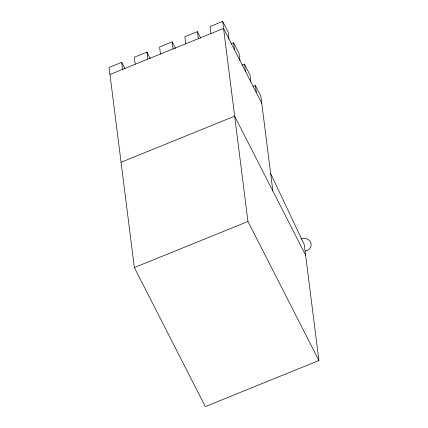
<?xml version="1.0" encoding="UTF-8"?>
<svg xmlns="http://www.w3.org/2000/svg" width="428" height="428" viewBox="0 0 428 428"><rect width="100%" height="100%" fill="white"/><g stroke="black" fill="none" stroke-linecap="round" stroke-linejoin="round"><path stroke-width="0.64" d="M125.04 68.887L121.707 62.349L109.087 67.469L134.36 267.559L205.322 406.6L318.914 360.531L304.281 244.688L270.646 173.495M150.287 58.647L146.948 52.114L134.328 57.229L135.216 64.254M175.528 48.412L172.195 41.874L159.569 46.994L160.457 54.014M200.769 38.172L197.436 31.64L184.816 36.755L185.704 43.779M229.023 39.114L228.14 32.095L222.678 21.4L210.057 26.52L210.945 33.539M109.969 74.488L223.566 28.419L261.776 103.287M231.19 43.768L233.597 42.789L239.054 53.484L239.942 60.508M242.109 65.158L244.511 64.184L249.973 74.879L250.856 81.898M253.023 86.547L255.43 85.573L260.887 96.268L272.861 191.049M121.06 162.249L234.651 116.181L305.613 255.222M134.36 267.559L247.956 221.49L222.678 21.4M247.956 221.49L318.914 360.531M255.43 85.573L256.319 92.592M244.511 64.184L245.399 71.203M233.597 42.789L234.485 49.814M197.436 31.64L198.325 38.659M172.195 41.874L173.078 48.894M146.948 52.114L147.837 59.134M121.707 62.349L122.595 69.368M301.071 239.033A6.891 6.388 0.2 0 1 310.851 242.772A6.891 6.388 0.2 0 1 305.153 251.027"/></g></svg>
